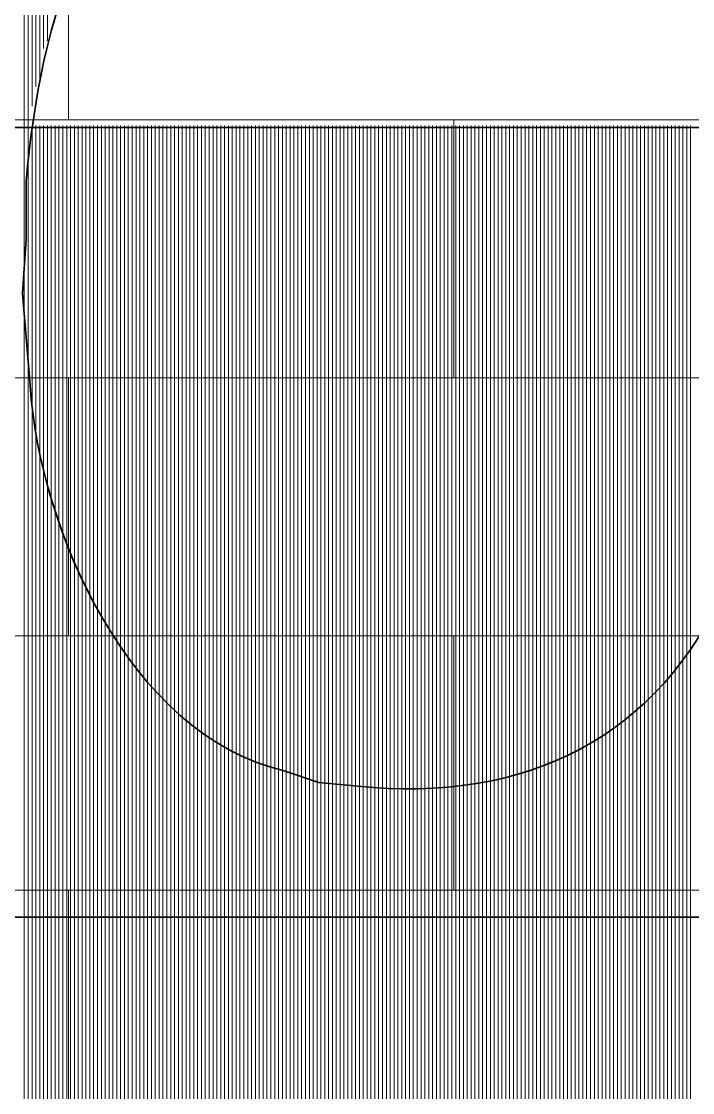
# Model space of a CAD drawing. Header units: inches. Extents: x 5 to 516, y -193 to 129.
# Drawn here: x 86.758 to 87.339, y -83.788 to -82.861 of the extents above; entities that cross this region are included whole.
import ezdxf

# ---------------------------------------------------------------- set-up
doc = ezdxf.new("R2010")
doc.units = ezdxf.units.IN
doc.header["$MEASUREMENT"] = 0
doc.layers.add('PDF4_Geometry', color=7, linetype='Continuous')

msp = doc.modelspace()

# ---------------------------------------------------------------- linework, layer by layer
at = {"layer": 'PDF4_Geometry', "lineweight": 15}
for points in [[(86.7704246, -82.917983), (86.7704246, -82.2513163), (86.7704246, -82.917983)], [(86.7737545, -82.9113166), (86.7737545, -82.2513165), (86.7737545, -82.9113166)], [(86.7770843, -82.884651), (86.7770843, -82.2513176), (86.7770843, -82.884651)], [(86.7804209, -82.8779846), (86.7804209, -82.2479846), (86.7804209, -82.8779846)], [(86.7604217, -83.0213155), (86.7604217, -82.2546488), (86.7604217, -83.0213155)], [(86.7637515, -82.9746508), (86.7637515, -82.2546507), (86.7637515, -82.9746508)], [(86.7670881, -82.934649), (86.7670881, -82.2546489), (86.7670881, -82.934649)], [(86.7604217, -83.6346511), (86.7604217, -82.9513177), (86.7604217, -83.6346511)], [(86.7637515, -83.6346511), (86.7637515, -82.9513177), (86.7637515, -83.6346511)], [(86.7670881, -83.6346511), (86.7670881, -82.9513177), (86.7670881, -83.6346511)], [(86.7704246, -83.6346511), (86.7704246, -82.9513177), (86.7704246, -83.6346511)], [(86.7737545, -83.6346511), (86.7737545, -82.9513177), (86.7737545, -83.6346511)], [(86.7770843, -83.6346511), (86.7770843, -82.9513177), (86.7770843, -83.6346511)], [(86.7804209, -83.6346511), (86.7804209, -82.9513177), (86.7804209, -83.6346511)], [(86.7837574, -83.6346511), (86.7837574, -82.9513177), (86.7837574, -83.6346511)], [(86.7870872, -83.6346511), (86.7870872, -82.9513177), (86.7870872, -83.6346511)], [(86.7904238, -83.6346511), (86.7904238, -82.9513177), (86.7904238, -83.6346511)], [(86.7937536, -83.6346511), (86.7937536, -82.9513177), (86.7937536, -83.6346511)], [(86.7970902, -83.6346511), (86.7970902, -82.9513177), (86.7970902, -83.6346511)], [(86.80042, -83.6346511), (86.80042, -82.9513177), (86.80042, -83.6346511)], [(86.8037566, -83.6346511), (86.8037566, -82.9513177), (86.8037566, -83.6346511)], [(86.8070864, -83.6346511), (86.8070864, -82.9513177), (86.8070864, -83.6346511)], [(86.810423, -83.6346511), (86.810423, -82.9513177), (86.810423, -83.6346511)], [(86.8137528, -83.6346511), (86.8137528, -82.9513177), (86.8137528, -83.6346511)], [(86.8170894, -83.6346511), (86.8170894, -82.9513177), (86.8170894, -83.6346511)], [(86.8204192, -83.6346511), (86.8204192, -82.9513177), (86.8204192, -83.6346511)], [(86.8237558, -83.6346511), (86.8237558, -82.9513177), (86.8237558, -83.6346511)], [(86.8270856, -83.6346511), (86.8270856, -82.9513177), (86.8270856, -83.6346511)], [(86.8304222, -83.6346511), (86.8304222, -82.9513177), (86.8304222, -83.6346511)], [(86.833752, -83.6346511), (86.833752, -82.9513177), (86.833752, -83.6346511)], [(86.8370886, -83.6346511), (86.8370886, -82.9513177), (86.8370886, -83.6346511)], [(86.8404252, -83.6346511), (86.8404252, -82.9513177), (86.8404252, -83.6346511)], [(86.843755, -83.6346511), (86.843755, -82.9513177), (86.843755, -83.6346511)], [(86.8470848, -83.6346511), (86.8470848, -82.9513177), (86.8470848, -83.6346511)], [(86.8504214, -83.6346511), (86.8504214, -82.9513177), (86.8504214, -83.6346511)], [(86.853758, -83.6346511), (86.853758, -82.9513177), (86.853758, -83.6346511)], [(86.8570878, -83.6346511), (86.8570878, -82.9513177), (86.8570878, -83.6346511)], [(86.8604176, -83.6346511), (86.8604176, -82.9513177), (86.8604176, -83.6346511)], [(86.8637542, -83.6346511), (86.8637542, -82.9513177), (86.8637542, -83.6346511)], [(86.8670908, -83.6346511), (86.8670908, -82.9513177), (86.8670908, -83.6346511)], [(86.8704206, -83.6346511), (86.8704206, -82.9513177), (86.8704206, -83.6346511)], [(86.8737572, -83.6346511), (86.8737572, -82.9513177), (86.8737572, -83.6346511)], [(86.877087, -83.6346511), (86.877087, -82.9513177), (86.877087, -83.6346511)], [(86.8804236, -83.6346511), (86.8804236, -82.9513177), (86.8804236, -83.6346511)], [(86.8837534, -83.6346511), (86.8837534, -82.9513177), (86.8837534, -83.6346511)], [(86.88709, -83.6346511), (86.88709, -82.9513177), (86.88709, -83.6346511)], [(86.8904198, -83.6346511), (86.8904198, -82.9513177), (86.8904198, -83.6346511)], [(86.8937564, -83.6346511), (86.8937564, -82.9513177), (86.8937564, -83.6346511)], [(86.8970862, -83.6346511), (86.8970862, -82.9513177), (86.8970862, -83.6346511)], [(86.9004228, -83.6346511), (86.9004228, -82.9513177), (86.9004228, -83.6346511)], [(86.9037526, -83.6346511), (86.9037526, -82.9513177), (86.9037526, -83.6346511)], [(86.9070892, -83.6346511), (86.9070892, -82.9513177), (86.9070892, -83.6346511)], [(86.910419, -83.6346511), (86.910419, -82.9513177), (86.910419, -83.6346511)], [(86.9137556, -83.6346511), (86.9137556, -82.9513177), (86.9137556, -83.6346511)], [(86.9170854, -83.6346511), (86.9170854, -82.9513177), (86.9170854, -83.6346511)], [(86.9204219, -83.6346511), (86.9204219, -82.9513177), (86.9204219, -83.6346511)], [(86.9237585, -83.6346511), (86.9237585, -82.9513177), (86.9237585, -83.6346511)], [(86.9270883, -83.6346511), (86.9270883, -82.9513177), (86.9270883, -83.6346511)], [(86.9304182, -83.6346511), (86.9304182, -82.9513177), (86.9304182, -83.6346511)], [(86.9337547, -83.6346511), (86.9337547, -82.9513177), (86.9337547, -83.6346511)], [(86.9370913, -83.6346511), (86.9370913, -82.9513177), (86.9370913, -83.6346511)], [(86.9404211, -83.6346511), (86.9404211, -82.9513177), (86.9404211, -83.6346511)], [(86.9437509, -83.6346511), (86.9437509, -82.9513177), (86.9437509, -83.6346511)], [(86.9470875, -83.6346511), (86.9470875, -82.9513177), (86.9470875, -83.6346511)], [(86.9504241, -83.6346511), (86.9504241, -82.9513177), (86.9504241, -83.6346511)], [(86.9537539, -83.6346511), (86.9537539, -82.9513177), (86.9537539, -83.6346511)], [(86.9570905, -83.6346511), (86.9570905, -82.9513177), (86.9570905, -83.6346511)], [(86.9604203, -83.6346511), (86.9604203, -82.9513177), (86.9604203, -83.6346511)], [(86.9637569, -83.6346511), (86.9637569, -82.9513177), (86.9637569, -83.6346511)], [(86.9670867, -83.6346511), (86.9670867, -82.9513177), (86.9670867, -83.6346511)], [(86.9704233, -83.6346511), (86.9704233, -82.9513177), (86.9704233, -83.6346511)], [(86.9737531, -83.6346511), (86.9737531, -82.9513177), (86.9737531, -83.6346511)], [(86.9770897, -83.6346511), (86.9770897, -82.9513177), (86.9770897, -83.6346511)], [(86.9804195, -83.6346511), (86.9804195, -82.9513177), (86.9804195, -83.6346511)], [(86.9837561, -83.6346511), (86.9837561, -82.9513177), (86.9837561, -83.6346511)], [(86.9870859, -83.6346511), (86.9870859, -82.9513177), (86.9870859, -83.6346511)], [(86.9904225, -83.6346511), (86.9904225, -82.9513177), (86.9904225, -83.6346511)], [(86.9937523, -83.6346511), (86.9937523, -82.9513177), (86.9937523, -83.6346511)], [(86.9970889, -83.6346511), (86.9970889, -82.9513177), (86.9970889, -83.6346511)], [(87.0004187, -83.6346511), (87.0004187, -82.9513177), (87.0004187, -83.6346511)], [(87.0037553, -83.6346511), (87.0037553, -82.9513177), (87.0037553, -83.6346511)], [(87.0070919, -83.6346511), (87.0070919, -82.9513177), (87.0070919, -83.6346511)], [(87.0104217, -83.6346511), (87.0104217, -82.9513177), (87.0104217, -83.6346511)], [(87.0137515, -83.6346511), (87.0137515, -82.9513177), (87.0137515, -83.6346511)], [(87.0170881, -83.6346511), (87.0170881, -82.9513177), (87.0170881, -83.6346511)], [(87.0204247, -83.6346511), (87.0204247, -82.9513177), (87.0204247, -83.6346511)], [(87.0237545, -83.6346511), (87.0237545, -82.9513177), (87.0237545, -83.6346511)], [(87.0270843, -83.6346511), (87.0270843, -82.9513177), (87.0270843, -83.6346511)], [(87.0304209, -83.6346511), (87.0304209, -82.9513177), (87.0304209, -83.6346511)], [(87.0337575, -83.6346511), (87.0337575, -82.9513177), (87.0337575, -83.6346511)], [(87.0370873, -83.6346511), (87.0370873, -82.9513177), (87.0370873, -83.6346511)], [(87.0404239, -83.6346511), (87.0404239, -82.9513177), (87.0404239, -83.6346511)], [(87.0437537, -83.6346511), (87.0437537, -82.9513177), (87.0437537, -83.6346511)], [(87.0470903, -83.6346511), (87.0470903, -82.9513177), (87.0470903, -83.6346511)], [(87.0504201, -83.6346511), (87.0504201, -82.9513177), (87.0504201, -83.6346511)], [(87.0537566, -83.6346511), (87.0537566, -82.9513177), (87.0537566, -83.6346511)], [(87.0570865, -83.6346511), (87.0570865, -82.9513177), (87.0570865, -83.6346511)], [(87.060423, -83.6346511), (87.060423, -82.9513177), (87.060423, -83.6346511)], [(87.0637529, -83.6346511), (87.0637529, -82.9513177), (87.0637529, -83.6346511)], [(87.0670894, -83.6346511), (87.0670894, -82.9513177), (87.0670894, -83.6346511)], [(87.0704192, -83.6346511), (87.0704192, -82.9513177), (87.0704192, -83.6346511)], [(87.0737558, -83.6346511), (87.0737558, -82.9513177), (87.0737558, -83.6346511)], [(87.0770856, -83.6346511), (87.0770856, -82.9513177), (87.0770856, -83.6346511)], [(87.0804222, -83.6346511), (87.0804222, -82.9513177), (87.0804222, -83.6346511)], [(87.083752, -83.6346511), (87.083752, -82.9513177), (87.083752, -83.6346511)], [(87.0870886, -83.6346511), (87.0870886, -82.9513177), (87.0870886, -83.6346511)], [(87.0904252, -83.6346511), (87.0904252, -82.9513177), (87.0904252, -83.6346511)], [(87.093755, -83.6346511), (87.093755, -82.9513177), (87.093755, -83.6346511)], [(87.0970848, -83.6346511), (87.0970848, -82.9513177), (87.0970848, -83.6346511)], [(87.1004214, -83.6346511), (87.1004214, -82.9513177), (87.1004214, -83.6346511)], [(87.103758, -83.6346511), (87.103758, -82.9513177), (87.103758, -83.6346511)], [(87.1070878, -83.6346511), (87.1070878, -82.9513177), (87.1070878, -83.6346511)], [(87.1104176, -83.6346511), (87.1104176, -82.9513177), (87.1104176, -83.6346511)], [(87.1137542, -83.6346511), (87.1137542, -82.9513177), (87.1137542, -83.6346511)], [(87.1170908, -83.6346511), (87.1170908, -82.9513177), (87.1170908, -83.6346511)], [(87.1204206, -83.6346511), (87.1204206, -82.9513177), (87.1204206, -83.6346511)], [(87.1237572, -83.6346511), (87.1237572, -82.9513177), (87.1237572, -83.6346511)], [(87.127087, -83.6346511), (87.127087, -82.9513177), (87.127087, -83.6346511)], [(87.1304236, -83.6346511), (87.1304236, -82.9513177), (87.1304236, -83.6346511)], [(87.1337534, -83.6346511), (87.1337534, -82.9513177), (87.1337534, -83.6346511)], [(87.13709, -83.6346511), (87.13709, -82.9513177), (87.13709, -83.6346511)], [(87.1404198, -83.6346511), (87.1404198, -82.9513177), (87.1404198, -83.6346511)], [(87.1437564, -83.6346511), (87.1437564, -82.9513177), (87.1437564, -83.6346511)], [(87.1470862, -83.6346511), (87.1470862, -82.9513177), (87.1470862, -83.6346511)], [(87.1504228, -83.6346511), (87.1504228, -82.9513177), (87.1504228, -83.6346511)], [(87.1537526, -83.6346511), (87.1537526, -82.9513177), (87.1537526, -83.6346511)], [(87.1570892, -83.6346511), (87.1570892, -82.9513177), (87.1570892, -83.6346511)], [(87.160419, -83.6346511), (87.160419, -82.9513177), (87.160419, -83.6346511)], [(87.1637556, -83.6346511), (87.1637556, -82.9513177), (87.1637556, -83.6346511)], [(87.1670854, -83.6346511), (87.1670854, -82.9513177), (87.1670854, -83.6346511)], [(87.170422, -83.6346511), (87.170422, -82.9513177), (87.170422, -83.6346511)], [(87.1737586, -83.6346511), (87.1737586, -82.9513177), (87.1737586, -83.6346511)], [(87.1770884, -83.6346511), (87.1770884, -82.9513177), (87.1770884, -83.6346511)], [(87.1804182, -83.6346511), (87.1804182, -82.9513177), (87.1804182, -83.6346511)], [(87.1837548, -83.6346511), (87.1837548, -82.9513177), (87.1837548, -83.6346511)], [(87.1870913, -83.6346511), (87.1870913, -82.9513177), (87.1870913, -83.6346511)], [(87.1904212, -83.6346511), (87.1904212, -82.9513177), (87.1904212, -83.6346511)], [(87.193751, -83.6346511), (87.193751, -82.9513177), (87.193751, -83.6346511)], [(87.1970876, -83.6346511), (87.1970876, -82.9513177), (87.1970876, -83.6346511)], [(87.2004241, -83.6346511), (87.2004241, -82.9513177), (87.2004241, -83.6346511)], [(87.2037539, -83.6346511), (87.2037539, -82.9513177), (87.2037539, -83.6346511)], [(87.2070905, -83.6346511), (87.2070905, -82.9513177), (87.2070905, -83.6346511)], [(87.2104203, -83.6346511), (87.2104203, -82.9513177), (87.2104203, -83.6346511)], [(87.2137569, -83.6346511), (87.2137569, -82.9513177), (87.2137569, -83.6346511)], [(87.2170867, -83.6346511), (87.2170867, -82.9513177), (87.2170867, -83.6346511)], [(87.2204233, -83.6346511), (87.2204233, -82.9513177), (87.2204233, -83.6346511)], [(87.2237531, -83.6346511), (87.2237531, -82.9513177), (87.2237531, -83.6346511)], [(87.2270897, -83.6346511), (87.2270897, -82.9513177), (87.2270897, -83.6346511)], [(87.2304195, -83.6346511), (87.2304195, -82.9513177), (87.2304195, -83.6346511)], [(87.2337561, -83.6346511), (87.2337561, -82.9513177), (87.2337561, -83.6346511)], [(87.2370859, -83.6346511), (87.2370859, -82.9513177), (87.2370859, -83.6346511)], [(87.2404225, -83.6346511), (87.2404225, -82.9513177), (87.2404225, -83.6346511)], [(87.2437523, -83.6346511), (87.2437523, -82.9513177), (87.2437523, -83.6346511)], [(87.2470889, -83.6346511), (87.2470889, -82.9513177), (87.2470889, -83.6346511)], [(87.2504187, -83.6346511), (87.2504187, -82.9513177), (87.2504187, -83.6346511)], [(87.2537553, -83.6346511), (87.2537553, -82.9513177), (87.2537553, -83.6346511)], [(87.2570919, -83.6346511), (87.2570919, -82.9513177), (87.2570919, -83.6346511)], [(87.2604217, -83.6346511), (87.2604217, -82.9513177), (87.2604217, -83.6346511)], [(87.2637515, -83.6346511), (87.2637515, -82.9513177), (87.2637515, -83.6346511)], [(87.2670881, -83.6346511), (87.2670881, -82.9513177), (87.2670881, -83.6346511)], [(87.2704247, -83.6346511), (87.2704247, -82.9513177), (87.2704247, -83.6346511)], [(87.2737545, -83.6346511), (87.2737545, -82.9513177), (87.2737545, -83.6346511)], [(87.2770843, -83.6346511), (87.2770843, -82.9513177), (87.2770843, -83.6346511)], [(87.2804209, -83.6346511), (87.2804209, -82.9513177), (87.2804209, -83.6346511)], [(87.2837575, -83.6346511), (87.2837575, -82.9513177), (87.2837575, -83.6346511)], [(87.2870873, -83.6346511), (87.2870873, -82.9513177), (87.2870873, -83.6346511)], [(87.2904239, -83.6346511), (87.2904239, -82.9513177), (87.2904239, -83.6346511)], [(87.2937537, -83.6346511), (87.2937537, -82.9513177), (87.2937537, -83.6346511)], [(87.2970903, -83.6346511), (87.2970903, -82.9513177), (87.2970903, -83.6346511)], [(87.3004201, -83.6346511), (87.3004201, -82.9513177), (87.3004201, -83.6346511)], [(87.3037567, -83.6346511), (87.3037567, -82.9513177), (87.3037567, -83.6346511)], [(87.3070865, -83.6346511), (87.3070865, -82.9513177), (87.3070865, -83.6346511)], [(87.3104231, -83.6346511), (87.3104231, -82.9513177), (87.3104231, -83.6346511)], [(87.3137529, -83.6346511), (87.3137529, -82.9513177), (87.3137529, -83.6346511)], [(87.3170895, -83.6346511), (87.3170895, -82.9513177), (87.3170895, -83.6346511)], [(87.3204193, -83.6346511), (87.3204193, -82.9513177), (87.3204193, -83.6346511)], [(87.3237559, -83.6346511), (87.3237559, -82.9513177), (87.3237559, -83.6346511)], [(87.3270857, -83.6346511), (87.3270857, -82.9513177), (87.3270857, -83.6346511)], [(87.3304223, -83.6346511), (87.3304223, -82.9513177), (87.3304223, -83.6346511)], [(87.3337521, -83.6346511), (87.3337521, -82.9513177), (87.3337521, -83.6346511)], [(87.3370886, -83.6346511), (87.3370886, -82.9513177), (87.3370886, -83.6346511)], [(86.7604217, -83.8779847), (86.7604217, -83.1546513), (86.7604217, -83.8779847)], [(86.7637515, -83.8813179), (86.7637515, -83.1913178), (86.7637515, -83.8813179)], [(86.7670881, -83.8813179), (86.7670881, -83.2013178), (86.7670881, -83.8813179)], [(86.7704246, -83.8813179), (86.7704246, -83.2313178), (86.7704246, -83.8813179)], [(86.7737545, -83.8846511), (86.7737545, -83.2413177), (86.7737545, -83.8846511)], [(86.7770843, -83.8846511), (86.7770843, -83.264651), (86.7770843, -83.8846511)], [(86.7804209, -83.8846511), (86.7804209, -83.274651), (86.7804209, -83.8846511)], [(86.7837574, -83.8846511), (86.7837574, -83.2813177), (86.7837574, -83.8846511)], [(86.7870872, -83.8879843), (86.7870872, -83.2979842), (86.7870872, -83.8879843)], [(86.7904238, -83.8879843), (86.7904238, -83.3046509), (86.7904238, -83.8879843)], [(86.7937536, -83.8879843), (86.7937536, -83.3146509), (86.7937536, -83.8879843)], [(86.7970902, -83.8913175), (86.7970902, -83.3213174), (86.7970902, -83.8913175)], [(86.80042, -83.8913175), (86.80042, -83.3313174), (86.80042, -83.8913175)], [(86.8037566, -83.8913175), (86.8037566, -83.3379841), (86.8037566, -83.8913175)], [(86.8070864, -83.8946507), (86.8070864, -83.3446506), (86.8070864, -83.8946507)], [(86.810423, -83.8946507), (86.810423, -83.3513173), (86.810423, -83.8946507)], [(86.8137528, -83.8946507), (86.8137528, -83.3546506), (86.8137528, -83.8946507)], [(86.8170894, -83.8979839), (86.8170894, -83.3613172), (86.8170894, -83.8979839)], [(86.8204192, -83.8979839), (86.8204192, -83.3679838), (86.8204192, -83.8979839)], [(86.8237558, -83.8979839), (86.8237558, -83.3713172), (86.8237558, -83.8979839)], [(86.8270856, -83.8979839), (86.8270856, -83.3779838), (86.8270856, -83.8979839)], [(86.8304222, -83.9013171), (86.8304222, -83.381317), (86.8304222, -83.9013171)], [(86.833752, -83.9013171), (86.833752, -83.3846504), (86.833752, -83.9013171)], [(86.8370886, -83.9013171), (86.8370886, -83.391317), (86.8370886, -83.9013171)], [(86.8404252, -83.9013171), (86.8404252, -83.3979837), (86.8404252, -83.9013171)], [(86.843755, -83.9046503), (86.843755, -83.4013169), (86.843755, -83.9046503)], [(87.3337521, -83.9013171), (87.3337521, -83.401317), (87.3337521, -83.9013171)], [(87.3370886, -83.9013171), (87.3370886, -83.401317), (87.3370886, -83.9013171)], [(86.8470848, -83.9046503), (86.8470848, -83.4079836), (86.8470848, -83.9046503)], [(86.8504214, -83.9046503), (86.8504214, -83.4113169), (86.8504214, -83.9046503)], [(87.3270857, -83.9046503), (87.3270857, -83.4113169), (87.3270857, -83.9046503)], [(87.3304223, -83.9046503), (87.3304223, -83.4046502), (87.3304223, -83.9046503)], [(86.853758, -83.9046503), (86.853758, -83.4146502), (86.853758, -83.9046503)], [(86.8570878, -83.9079835), (86.8570878, -83.4213168), (86.8570878, -83.9079835)], [(87.3204193, -83.9046503), (87.3204193, -83.4179836), (87.3204193, -83.9046503)], [(87.3237559, -83.9046503), (87.3237559, -83.4146502), (87.3237559, -83.9046503)], [(86.8604176, -83.9079835), (86.8604176, -83.4246501), (86.8604176, -83.9079835)], [(86.8637542, -83.9079835), (86.8637542, -83.4279834), (86.8637542, -83.9079835)], [(87.3104231, -83.9079835), (87.3104231, -83.4279834), (87.3104231, -83.9079835)], [(87.3137529, -83.9079835), (87.3137529, -83.4246501), (87.3137529, -83.9079835)], [(87.3170895, -83.9079835), (87.3170895, -83.4246501), (87.3170895, -83.9079835)], [(86.8670908, -83.9079835), (86.8670908, -83.4313168), (86.8670908, -83.9079835)], [(86.8704206, -83.9113167), (86.8704206, -83.43465), (86.8704206, -83.9113167)], [(86.8737572, -83.9113167), (86.8737572, -83.4379833), (86.8737572, -83.9113167)], [(86.877087, -83.9113167), (86.877087, -83.4379833), (86.877087, -83.9113167)], [(87.3037567, -83.9079835), (87.3037567, -83.4379834), (87.3037567, -83.9079835)], [(87.3070865, -83.9079835), (87.3070865, -83.4346501), (87.3070865, -83.9079835)], [(86.8804236, -83.9113167), (86.8804236, -83.44465), (86.8804236, -83.9113167)], [(86.8837534, -83.9113167), (86.8837534, -83.4479833), (86.8837534, -83.9113167)], [(87.2937537, -83.9113167), (87.2937537, -83.4479833), (87.2937537, -83.9113167)], [(87.2970903, -83.9113167), (87.2970903, -83.4479833), (87.2970903, -83.9113167)], [(87.3004201, -83.9113167), (87.3004201, -83.4413166), (87.3004201, -83.9113167)], [(86.88709, -83.9113167), (86.88709, -83.4513166), (86.88709, -83.9113167)], [(86.8904198, -83.9146499), (86.8904198, -83.4513165), (86.8904198, -83.9146499)], [(86.8937564, -83.9146499), (86.8937564, -83.4546498), (86.8937564, -83.9146499)], [(86.8970862, -83.9146499), (86.8970862, -83.4579832), (86.8970862, -83.9146499)], [(87.2837575, -83.9113167), (87.2837575, -83.4579833), (87.2837575, -83.9113167)], [(87.2870873, -83.9113167), (87.2870873, -83.45465), (87.2870873, -83.9113167)], [(87.2904239, -83.9113167), (87.2904239, -83.4513166), (87.2904239, -83.9113167)], [(86.9004228, -83.9146499), (86.9004228, -83.4613165), (86.9004228, -83.9146499)], [(86.9037526, -83.9146499), (86.9037526, -83.4646498), (86.9037526, -83.9146499)], [(86.9070892, -83.9179831), (86.9070892, -83.467983), (86.9070892, -83.9179831)], [(86.910419, -83.9179831), (86.910419, -83.467983), (86.910419, -83.9179831)], [(87.2704247, -83.9146499), (87.2704247, -83.4679832), (87.2704247, -83.9146499)], [(87.2737545, -83.9146499), (87.2737545, -83.4679832), (87.2737545, -83.9146499)], [(87.2770843, -83.9146499), (87.2770843, -83.4646498), (87.2770843, -83.9146499)], [(87.2804209, -83.9146499), (87.2804209, -83.4613165), (87.2804209, -83.9146499)], [(86.9137556, -83.9179831), (86.9137556, -83.4713164), (86.9137556, -83.9179831)], [(86.9170854, -83.9179831), (86.9170854, -83.4746497), (86.9170854, -83.9179831)], [(87.2604217, -83.9179831), (87.2604217, -83.4746497), (87.2604217, -83.9179831)], [(87.2637515, -83.9146499), (87.2637515, -83.4746498), (87.2637515, -83.9146499)], [(87.2670881, -83.9146499), (87.2670881, -83.4713165), (87.2670881, -83.9146499)], [(86.9204219, -83.9179831), (86.9204219, -83.477983), (86.9204219, -83.9179831)], [(86.9237585, -83.9179831), (86.9237585, -83.477983), (86.9237585, -83.9179831)], [(86.9270883, -83.9179831), (86.9270883, -83.4813164), (86.9270883, -83.9179831)], [(86.9304182, -83.9213163), (86.9304182, -83.4813162), (86.9304182, -83.9213163)], [(86.9337547, -83.9213163), (86.9337547, -83.4846496), (86.9337547, -83.9213163)], [(86.9370913, -83.9213163), (86.9370913, -83.4846496), (86.9370913, -83.9213163)], [(87.2437523, -83.9179831), (87.2437523, -83.4846497), (87.2437523, -83.9179831)], [(87.2470889, -83.9179831), (87.2470889, -83.4846497), (87.2470889, -83.9179831)], [(87.2504187, -83.9179831), (87.2504187, -83.4813164), (87.2504187, -83.9179831)], [(87.2537553, -83.9179831), (87.2537553, -83.477983), (87.2537553, -83.9179831)], [(87.2570919, -83.9179831), (87.2570919, -83.477983), (87.2570919, -83.9179831)], [(86.9404211, -83.9213163), (86.9404211, -83.4879829), (86.9404211, -83.9213163)], [(86.9437509, -83.9213163), (86.9437509, -83.4879829), (86.9437509, -83.9213163)], [(86.9470875, -83.9213163), (86.9470875, -83.4913162), (86.9470875, -83.9213163)], [(86.9504241, -83.9213163), (86.9504241, -83.4913162), (86.9504241, -83.9213163)], [(86.9537539, -83.9213163), (86.9537539, -83.4946496), (86.9537539, -83.9213163)], [(86.9570905, -83.9246495), (86.9570905, -83.4946494), (86.9570905, -83.9246495)], [(87.2204233, -83.9213163), (87.2204233, -83.4946496), (87.2204233, -83.9213163)], [(87.2237531, -83.9213163), (87.2237531, -83.4946496), (87.2237531, -83.9213163)], [(87.2270897, -83.9213163), (87.2270897, -83.4946496), (87.2270897, -83.9213163)], [(87.2304195, -83.9213163), (87.2304195, -83.4913162), (87.2304195, -83.9213163)], [(87.2337561, -83.9213163), (87.2337561, -83.4913162), (87.2337561, -83.9213163)], [(87.2370859, -83.9213163), (87.2370859, -83.4879829), (87.2370859, -83.9213163)], [(87.2404225, -83.9213163), (87.2404225, -83.4879829), (87.2404225, -83.9213163)], [(86.9604203, -83.9246495), (86.9604203, -83.4979828), (86.9604203, -83.9246495)], [(86.9637569, -83.9246495), (86.9637569, -83.4979828), (86.9637569, -83.9246495)], [(86.9670867, -83.9246495), (86.9670867, -83.5013161), (86.9670867, -83.9246495)], [(86.9704233, -83.9246495), (86.9704233, -83.5013161), (86.9704233, -83.9246495)], [(86.9737531, -83.9246495), (86.9737531, -83.5046494), (86.9737531, -83.9246495)], [(86.9770897, -83.9246495), (86.9770897, -83.5046494), (86.9770897, -83.9246495)], [(87.1970876, -83.9246495), (87.1970876, -83.5046494), (87.1970876, -83.9246495)], [(87.2004241, -83.9246495), (87.2004241, -83.5046494), (87.2004241, -83.9246495)], [(87.2037539, -83.9246495), (87.2037539, -83.5013161), (87.2037539, -83.9246495)], [(87.2070905, -83.9246495), (87.2070905, -83.5013161), (87.2070905, -83.9246495)], [(87.2104203, -83.9246495), (87.2104203, -83.5013161), (87.2104203, -83.9246495)], [(87.2137569, -83.9246495), (87.2137569, -83.4979828), (87.2137569, -83.9246495)], [(87.2170867, -83.9213163), (87.2170867, -83.4979829), (87.2170867, -83.9213163)], [(86.9804195, -83.9246495), (86.9804195, -83.5079828), (86.9804195, -83.9246495)], [(86.9837561, -83.9246495), (86.9837561, -83.5079828), (86.9837561, -83.9246495)], [(86.9870859, -83.9279827), (86.9870859, -83.5079826), (86.9870859, -83.9279827)], [(86.9904225, -83.9279827), (86.9904225, -83.511316), (86.9904225, -83.9279827)], [(86.9937523, -83.9279827), (86.9937523, -83.511316), (86.9937523, -83.9279827)], [(86.9970889, -83.9279827), (86.9970889, -83.511316), (86.9970889, -83.9279827)], [(87.0004187, -83.9279827), (87.0004187, -83.511316), (87.0004187, -83.9279827)], [(87.1670854, -83.9279827), (87.1670854, -83.511316), (87.1670854, -83.9279827)], [(87.170422, -83.9279827), (87.170422, -83.511316), (87.170422, -83.9279827)], [(87.1737586, -83.9279827), (87.1737586, -83.511316), (87.1737586, -83.9279827)], [(87.1770884, -83.9279827), (87.1770884, -83.511316), (87.1770884, -83.9279827)], [(87.1804182, -83.9279827), (87.1804182, -83.511316), (87.1804182, -83.9279827)], [(87.1837548, -83.9279827), (87.1837548, -83.5079826), (87.1837548, -83.9279827)], [(87.1870913, -83.9246495), (87.1870913, -83.5079828), (87.1870913, -83.9246495)], [(87.1904212, -83.9246495), (87.1904212, -83.5079828), (87.1904212, -83.9246495)], [(87.193751, -83.9246495), (87.193751, -83.5079828), (87.193751, -83.9246495)], [(87.0037553, -83.9279827), (87.0037553, -83.5146493), (87.0037553, -83.9279827)], [(87.0070919, -83.9279827), (87.0070919, -83.5146493), (87.0070919, -83.9279827)], [(87.0104217, -83.9279827), (87.0104217, -83.5146493), (87.0104217, -83.9279827)], [(87.0137515, -83.9313159), (87.0137515, -83.5146492), (87.0137515, -83.9313159)], [(87.0170881, -83.9313159), (87.0170881, -83.5146492), (87.0170881, -83.9313159)], [(87.0204247, -83.9313159), (87.0204247, -83.5179825), (87.0204247, -83.9313159)], [(87.0237545, -83.9313159), (87.0237545, -83.5179825), (87.0237545, -83.9313159)], [(87.0270843, -83.9313159), (87.0270843, -83.5179825), (87.0270843, -83.9313159)], [(87.0304209, -83.9313159), (87.0304209, -83.5179825), (87.0304209, -83.9313159)], [(87.0337575, -83.9313159), (87.0337575, -83.5179825), (87.0337575, -83.9313159)], [(87.0370873, -83.9313159), (87.0370873, -83.5213158), (87.0370873, -83.9313159)], [(87.0404239, -83.9313159), (87.0404239, -83.5213158), (87.0404239, -83.9313159)], [(87.0437537, -83.9313159), (87.0437537, -83.5213158), (87.0437537, -83.9313159)], [(87.0470903, -83.9313159), (87.0470903, -83.5213158), (87.0470903, -83.9313159)], [(87.0504201, -83.9313159), (87.0504201, -83.5213158), (87.0504201, -83.9313159)], [(87.0537566, -83.9313159), (87.0537566, -83.5213158), (87.0537566, -83.9313159)], [(87.0570865, -83.9313159), (87.0570865, -83.5213158), (87.0570865, -83.9313159)], [(87.060423, -83.9313159), (87.060423, -83.5213158), (87.060423, -83.9313159)], [(87.0637529, -83.9313159), (87.0637529, -83.5213158), (87.0637529, -83.9313159)], [(87.0670894, -83.9313159), (87.0670894, -83.5213158), (87.0670894, -83.9313159)], [(87.0704192, -83.9313159), (87.0704192, -83.5213158), (87.0704192, -83.9313159)], [(87.0737558, -83.9313159), (87.0737558, -83.5213158), (87.0737558, -83.9313159)], [(87.0770856, -83.9313159), (87.0770856, -83.5213158), (87.0770856, -83.9313159)], [(87.0804222, -83.9313159), (87.0804222, -83.5213158), (87.0804222, -83.9313159)], [(87.083752, -83.9313159), (87.083752, -83.5213158), (87.083752, -83.9313159)], [(87.0870886, -83.9313159), (87.0870886, -83.5213158), (87.0870886, -83.9313159)], [(87.0904252, -83.9313159), (87.0904252, -83.5213158), (87.0904252, -83.9313159)], [(87.093755, -83.9313159), (87.093755, -83.5213158), (87.093755, -83.9313159)], [(87.0970848, -83.9313159), (87.0970848, -83.5213158), (87.0970848, -83.9313159)], [(87.1004214, -83.9313159), (87.1004214, -83.5213158), (87.1004214, -83.9313159)], [(87.103758, -83.9313159), (87.103758, -83.5213158), (87.103758, -83.9313159)], [(87.1070878, -83.9313159), (87.1070878, -83.5213158), (87.1070878, -83.9313159)], [(87.1104176, -83.9313159), (87.1104176, -83.5213158), (87.1104176, -83.9313159)], [(87.1137542, -83.9313159), (87.1137542, -83.5213158), (87.1137542, -83.9313159)], [(87.1170908, -83.9313159), (87.1170908, -83.5213158), (87.1170908, -83.9313159)], [(87.1204206, -83.9313159), (87.1204206, -83.5213158), (87.1204206, -83.9313159)], [(87.1237572, -83.9313159), (87.1237572, -83.5213158), (87.1237572, -83.9313159)], [(87.127087, -83.9313159), (87.127087, -83.5213158), (87.127087, -83.9313159)], [(87.1304236, -83.9313159), (87.1304236, -83.5179825), (87.1304236, -83.9313159)], [(87.1337534, -83.9313159), (87.1337534, -83.5179825), (87.1337534, -83.9313159)], [(87.13709, -83.9313159), (87.13709, -83.5179825), (87.13709, -83.9313159)], [(87.1404198, -83.9313159), (87.1404198, -83.5179825), (87.1404198, -83.9313159)], [(87.1437564, -83.9313159), (87.1437564, -83.5179825), (87.1437564, -83.9313159)], [(87.1470862, -83.9313159), (87.1470862, -83.5179825), (87.1470862, -83.9313159)], [(87.1504228, -83.9313159), (87.1504228, -83.5146492), (87.1504228, -83.9313159)], [(87.1537526, -83.9313159), (87.1537526, -83.5146492), (87.1537526, -83.9313159)], [(87.1570892, -83.9279827), (87.1570892, -83.5146493), (87.1570892, -83.9279827)], [(87.160419, -83.9279827), (87.160419, -83.5146493), (87.160419, -83.9279827)], [(87.1637556, -83.9279827), (87.1637556, -83.5146493), (87.1637556, -83.9279827)]]:
    msp.add_lwpolyline(points, close=True, dxfattribs=at)
for points in [[(86.7987619, -82.9463156), (86.7987619, -82.7263156)], [(78.672093, -82.9463156), (90.7987622, -82.9463156), (96.6354292, -82.9463156), (105.0054318, -82.9463156)], [(87.1320953, -83.169649), (87.1320953, -82.9463156)], [(78.672093, -83.169649), (90.7987622, -83.169649), (96.6354292, -83.169649), (105.0054318, -83.169649)], [(86.7987619, -83.3929824), (86.7987619, -83.169649)], [(78.672093, -83.3929824), (90.7987622, -83.3929824), (96.6354292, -83.3929824), (105.0054318, -83.3929824)], [(87.1320953, -83.6129823), (87.1320953, -83.3929824)], [(78.672093, -83.6129823), (90.7987622, -83.6129823), (96.6354292, -83.6129823), (105.0054318, -83.6129823)], [(86.7987619, -83.8363159), (86.7987619, -83.6129823)]]:
    msp.add_lwpolyline(points, dxfattribs=at)
at = {"layer": 'PDF4_Geometry', "lineweight": 35}
msp.add_lwpolyline([(83.8754184, -83.6363167), (83.8754184, -82.9529833), (99.6120869, -82.9529833), (99.6120869, -83.6363167)], close=True, dxfattribs=at)
for points in [[(86.7654227, -83.1763164), (86.7587561, -83.0963165), (86.7620894, -83.0496498), (86.7620894, -82.9996498)], [(87.0487561, -83.5229832), (87.0154228, -83.5196498), (86.9854228, -83.5096498)]]:
    msp.add_lwpolyline(points, dxfattribs=at)
for points in [[(86.9054228, -82.2196497), (86.2328116, -82.3283164), (86.0166449, -83.1669276), (86.4087561, -83.6463165)], [(86.7620894, -82.9996498), (86.7737005, -82.8633165), (86.8152005, -82.7074831), (86.9520894, -82.6463164)], [(86.9854228, -83.5096498), (86.8509228, -83.4784277), (86.7735339, -83.2999276), (86.7654227, -83.1763164)], [(86.4820894, -83.7196499), (86.9129228, -84.1045387), (87.7697562, -83.9753721), (87.9054228, -83.3429831)], [(87.3687561, -83.3463165), (87.3100895, -83.4825387), (87.1933672, -83.5374832), (87.0487561, -83.5229832)]]:
    msp.add_open_spline(points, degree=3, dxfattribs=at)

doc.saveas('drawing.dxf')
